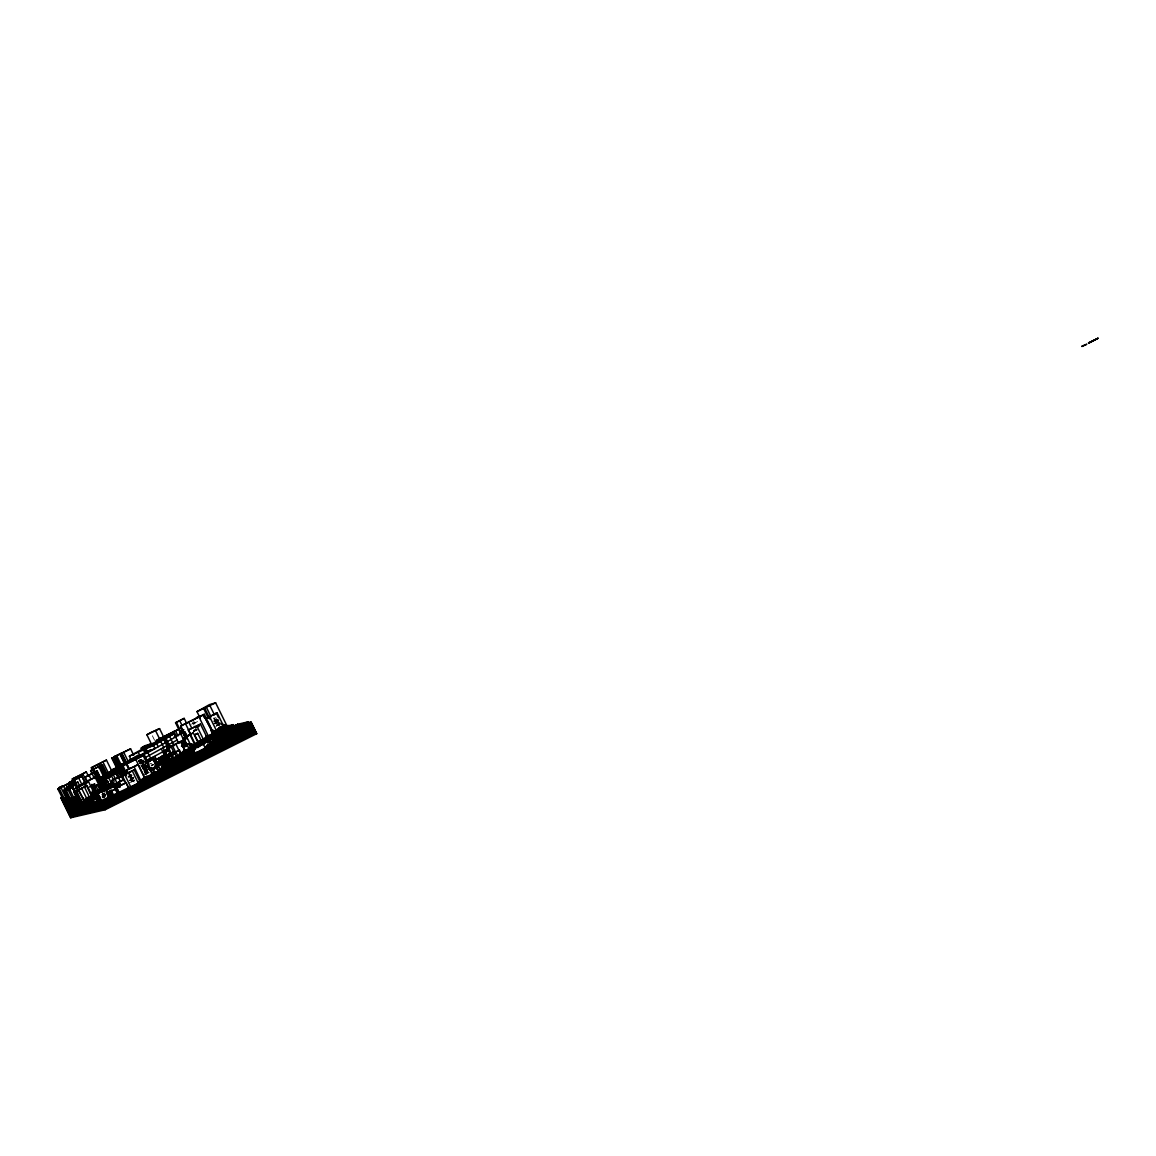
<?xml version="1.0" encoding="UTF-8"?>
<svg xmlns="http://www.w3.org/2000/svg" width="1156" height="1156" viewBox="0 0 1156 1156"><rect width="100%" height="100%" fill="white"/><g stroke="black" fill="none" stroke-linecap="round" stroke-linejoin="round"><path stroke-width="0.75" stroke-dasharray="5 3.75" d="M104.546 795.357L102.089 797.857M140.599 760.518L140.757 761.472L140.599 760.518L138.72 761.082M143.778 769.578L142.26 766.471L144.37 764.838L141.234 766.688L146.22 762.801M147.592 762.064L142.578 765.922L144.486 765.07M104.083 796.412L103.187 797.076L104.184 796.874M104.459 797.178L103.563 797.842L101.396 793.421M141.596 760.2L138.272 761.963M102.06 796.195L104.864 794.345M102.162 796.383L104.95 794.533M102.436 796.975L105.239 795.111M216.519 725.39L219.293 723.613L219.669 724.393M218.079 724.451L218.455 725.231L219.871 724.35M216.273 725.361L217.733 724.451L217.342 723.67M215.608 720.896L216.447 721.416L214.106 717.515M215.71 721.098L215.421 720.997M196.347 729.407L193.991 730.78L194.367 731.546M197.546 721.517L193.746 723.627M140.57 761.746L143.633 759.983M194.309 731.228L197.17 729.609M139.601 763.35L143.647 761.038M142.968 761.963L139.919 763.206M143.619 761.862L142.275 762.628L140.642 759.29M142.159 762.396L143.503 761.631M140.815 764.116L144.572 761.963M140.931 765.749L143.994 764M141.119 766.457L147.852 762.613M142.954 766.312L145.136 764.911L141.971 766.486M142.419 767.165L145.295 765.532M144.211 766.414L146.306 765.604M142.448 768.856L145.974 766.862M143.503 769L146.379 767.44M153.358 764.304L151.118 765.59L153.661 764.448M153.473 764.55L151.234 765.821L153.777 764.694M144.038 770.228L147.087 768.48M214.554 723.237L219.322 720.737L214.611 721.835M214.929 724.017L218.036 722.269M216.577 725.101L218.845 723.815M215.811 726.517L219.221 724.595M127.897 776.745L130.96 775.069M128.273 777.511L131.351 775.835M213.557 718.107L215.117 721.416L217.646 720.275M102.653 795.415L105.225 794.042M148.676 765.315L142.39 768.639L151.884 763.784M142.448 768.754L148.734 765.431M142.246 760.2L139.226 761.79L138.677 761.053L139.11 761.862M139.63 762.541L142.65 760.966M140.093 763.278L143.084 761.703M140.627 763.972L143.503 762.469M141.018 765.72L144.139 764.087M141.466 766.471L146.017 764.073M141.841 767.237L144.876 765.648M146.783 765.619L151.19 763.307L151.566 764.087L151.19 763.307M142.607 768.798L145.642 767.194M144.5 768.769L147.535 767.179M130.368 778.696L133.041 777.28M134.183 776.962L131.148 778.552L132.405 781.138M132.824 779.895L131.509 780.589L128.663 774.491M128.706 783.045L136.133 779.52M131.408 781.991L134.631 780.3M131.885 781.803L134.79 780.271M131.394 777.583L132.911 779.722M132.16 778.161L129.848 779.057M129.082 780.748L132.535 778.942L130.223 779.838M193.457 731.372L194.511 730.592L194.887 731.372M191.593 724.176L194.728 722.601M138.792 761.327L141.986 759.709M139.688 761.833L142.911 760.215M140.064 762.613L143.301 760.995M140.454 763.394L143.676 761.775M141.596 765.72L144.818 764.102M142.347 767.266L145.584 765.648M142.737 768.046L149.182 764.81M128.591 776.11L131.827 774.491M143.113 768.827L146.335 767.208M128.981 776.89L132.203 775.257M145.107 768.783L149.948 766.356M143.879 770.373L147.101 768.754M144.254 771.153L147.477 769.535M130.122 779.216L133.345 777.598M144.63 771.933L147.867 770.315M147.303 770.835L144.428 772.28L144.803 773.061L147.867 771.587M130.498 779.982L133.72 778.364M144.803 773.061L147.679 771.616M145.396 773.48L148.618 771.861M149.081 772.15L147.376 773.017L146.826 772.222M102.234 796.108L105.456 794.49M131.264 781.543L134.486 779.924M145.772 774.26L149.008 772.642M102.609 796.889L105.832 795.27M102.812 797.698L104.387 796.903M141.162 766.211L144.052 764.781L147.751 772.353M143.965 771.095L147.029 769.636M144.168 771.486L147.217 770.012M143.257 774.939L147.549 773.032M214.915 720.766L217.805 719.364L218.181 720.145L215.291 721.532M193.413 723.425L195.422 722.327L192.344 723.714M194.425 730.332L195.798 729.711M195.017 729.682L193.442 730.39L193.818 731.17L195.393 730.462M194.121 731.156L197.199 729.768M193.558 731.286L196.795 729.826M131.336 779.563L132.665 778.971M138.301 761.183L141.538 759.738M140.035 763.437L145.974 760.691M139.804 763.567L146.089 760.923M140.425 763.567L143.532 762.18M142.477 765.691L144.37 764.838M141.957 766.674L145.136 765.315M142.072 766.905L145.526 765.417M143.546 766.457L145.916 765.503M146.696 765.706L144.009 766.356M144.717 766.746L147.101 765.807M145.309 766.905L147.347 765.98L145.107 766.847L145.902 767.049M144.413 769.304L146.321 768.451M129.877 780.387L133.402 778.739M217.27 720.708L218.946 719.971M218.412 723.035L220.088 722.298M218.787 723.815L220.464 723.078M219.178 724.595L220.854 723.844M213.166 721.315L217.126 719.567M138.258 761.197L141.148 760.07M131.524 780.329L132.535 779.91L128.966 772.613M193.24 731.343L194.338 730.895M146.87 771.702L145.049 772.367L146.306 774.953M214.236 721.055L215.334 720.809M215.666 720.723L218.181 720.145M215.002 722.616L218.137 721.879M213.499 723.829L218.513 722.659M140.974 761.298L139.948 760.677M143.142 764.694L144.052 764.781M151.797 765.431L151.942 764.853M217.27 719.494L217.501 720.347M215.637 717.37L219.958 726.113M218.571 724.147L218.961 724.928M214.048 717.934L215.71 721.59M193.601 720.838L195.032 723.772M192.546 721.994L193.977 724.913M194.699 726.373L196.852 730.765L194.439 726.055M195.769 729.465L196.159 730.245L195.205 729.595M152.375 735.78L154.76 740.649M144.803 765.344L146.032 767.859M141.697 760.099L147.78 772.511M143.72 764.94L145.251 768.032M140.772 759.738L147.592 773.769M143.026 766.11L144.139 768.711M139.211 759.391L146.826 774.925M139.052 760.937L139.428 761.717M133.735 781.225L134.125 782.005M129.356 772.844L133.2 780.676M129.183 774.014L132.983 781.774M128.562 773.884L132.333 781.586M104.069 793.03L105.586 796.137M105.413 796.282L103.896 793.175L102.335 793.912L103.852 797.019M103.245 793.132L104.69 796.094M101.569 791.282L104.026 796.209M102.393 793.233L104.054 797.019"/><path stroke-width="1.5" d="M158.473 765.547L158.097 764.781L177.793 756.168L222.631 731.676L221.966 730.317L207.574 737.615L226.981 725.881L215.637 702.834L209.395 704.64L196.982 711.634L200.104 718.006M129.906 760.258L129.544 759.42L130.382 760.142L116.843 766.544L127.767 761.717M167.143 758.365L166.854 757.411M97.855 802.033L100.066 800.747L99.691 799.966L99.416 802.437L99.893 800.689M157.202 762.483L163.747 759.376M115.398 789.042L116.236 788.724L118.143 792.597L117.175 793.045L115.398 789.042L109.184 791.99L108.548 792.51L110.456 796.383L112.45 795.458L110.557 791.571L108.548 792.51M165.684 760.475L163.603 761.602L163.473 759.29L163.285 761.024L158.3 763.394L158.964 764.752M150.699 770.344L146.769 762.31L153.936 758.813L157.881 766.89L150.829 770.069L152.737 773.956L160.438 769.896L158.545 766.023L150.829 770.069M157.202 764.68L162.317 762.382L157.433 763.422L159.803 763.957L162.505 762.772L157.216 765.344L157.967 766.905M157.216 765.344L158.155 766.616L155.901 767.714L156.277 768.494M172.88 756.732L168.357 747.498L180.683 741.444L185.22 750.692L180.423 753.409L175.9 744.175L180.683 741.444M95.283 777.583L99.618 786.427L103.332 784.245L98.997 775.387L83.824 782.915L85.269 785.863M106.179 783.941L103.65 785.256L102.956 783.465M99.922 798.117L96.194 801.672L99.503 800.227L98.766 801.05M97.87 800.227L100.008 798.305M100.297 798.883L96.468 802.264L96.093 801.484L66.08 808.449M105.586 789.707L109.603 796.73L105.586 789.707L97.046 793.912L100.659 801.296L101.338 800.689L97.725 793.319L105.991 789.36M111.8 770.994L110.976 770.546L117.175 767.324L116.496 767.685L111.684 758.004L112.421 757.628L117.609 768.09L116.684 768.653L118.62 767.887L117.854 766.341L128.316 761.631M119.704 786.008L118.346 783.219L106.135 789.635L115.036 785.184L118.23 792.366L114.805 785.372M109.56 796.614L110.889 795.516M118.346 783.219L119.285 786.369M223.397 725.852L226.59 725.115L224.712 726.315L225.044 727.297M221.938 726.907L222.357 727.846L217.978 730.13C216.649 728.742 222.371 725.376 222.357 727.846M107.667 791.311L106.28 792.424L108.563 797.076L109.95 795.964L107.551 797.105M96.468 771.384L97.176 770.85L101.67 780.011L100.962 780.546L96.598 771.327L85.255 777.107L87.495 781.687M100.904 778.45L100.428 780.025L118.649 769.52L121.409 768.104L121.785 768.885L119.025 770.301L118.649 769.52M101.28 779.231L99.445 780.647L117.406 771.457M217.082 712.79L205.884 718.613L217.082 712.79L223.932 726.763L223.151 727.008L223.513 725.78M90.269 793.536L81.195 774.838L85.53 783.696M111.222 773.566L111.612 774.347L118.273 770.835L118.663 771.616L115.195 773.595L114.82 772.829M83.824 782.915L83.044 783.248L98.997 775.387M94.431 778.465L90.63 770.705L102.407 764.68L106.973 774L99.329 778.075M95.991 786.253L98.072 784.823L99.965 788.71C94.243 792.366 85.602 797.929 98.332 790.877L95.991 786.253L92.87 787.742L94.922 791.802L90.356 793.016M173.978 751.761L163.776 756.588L173.978 751.761L176.781 757.57L169.267 760.908L167.36 757.035L174.874 753.683L167.36 757.035M164.224 761.472L164.614 762.252L170.033 759.564M118.996 792.163L116.713 787.511L118.461 786.34L126.12 782.742L128.403 787.395L122.175 775.705L125.079 774.014L134.154 769.896L139.862 781.543L138.026 782.626L132.319 770.98L134.154 769.896M126.12 782.742L116.713 787.511M95.428 785.964L97.451 784.635L98.592 786.961M95.803 792.669L96.844 793.305L95.803 792.669L109.112 784.938M96.194 793.45L104.979 788.508M62.063 797.279L57.8 788.927L69.259 783.103L71.325 787.308M61.904 797.308L63.103 796.527M95.327 788.132L93.809 785.025L91.931 786.268L94.301 790.964L92.552 792.005L92.162 791.224L93.578 790.27L94.301 790.964M222.4 726.329L223.715 725.636M221.938 726.228L225.073 724.826L225.449 725.607L223.383 726.936L223.007 726.156M64.216 798.507L58.927 787.713L63.248 785.69L65.516 790.314M63.464 790.473L75.111 784.823L63.464 790.473L67.453 798.623L68.479 797.943M68.088 797.178L61.514 799.128M76.672 798.724L75.472 798.493L76.975 797.524L73.912 799.071C76.672 799.172 76.643 796.527 76.672 798.724L77.351 798.305M105.875 778.739L113.057 774.014L119.487 771.384L105.875 778.739L109.632 786.398M92.87 787.742L98.072 784.823M85.255 777.107L97.176 770.85M78.073 791.629L79.417 790.762M90.63 770.705L102.407 764.68M67.626 790.516L66.282 787.742L77.77 782.034L79.807 786.181M77.77 782.034L66.282 787.742M78.319 786.369L86.83 782.048L78.319 786.369L79.692 789.172M87.177 785.632L73.868 791.86L78.854 802.018L73.868 791.86L87.177 785.632L91.989 795.906L96.844 793.305M100.948 783.291L102.942 782.048L102.566 781.268L101.93 782.641M77.77 799.663L63.407 803.015M78.146 800.443L63.797 803.796M78.521 801.224L64.172 804.562M91.786 795.025L96.454 792.525M86.657 798.839L92.162 795.805L87.74 797.871M70.01 784.418L71.282 783.595L68.551 784.953M88.607 781.817L73.319 789.519L88.607 781.817L94.171 793.146L91.064 795.155M91.815 793.652L93.781 792.38L90.732 793.796M219.091 727.514L220.232 727.861M57.8 788.927L69.259 783.103M87.509 800.01L96.959 794.909L96.584 794.129L86.454 799.576L86.845 800.357L87.509 800.01L81.715 788.493L76.585 790.877L82.105 802.134M87.972 798.464L86.931 797.828L87.972 798.464L85.847 799.62L86.469 798.189M86.845 798.969L83.94 800.848L86.454 799.576M95.948 777.179L91.324 767.728L106.439 760.084L111.843 771.11L104.011 775.373M91.324 767.728L106.439 760.084M123.562 765.966L111.713 771.182C111.178 768.697 116.626 768.624 118.331 767.309M108.303 772.8L114.791 769.636L114.415 768.856M62.265 800.689L73.377 798.102L77.394 795.545M75.27 797.149L73.478 798.305L77.25 796.426M73.753 798.883L75.545 797.741L75.169 796.961M94.922 791.802L95.803 790.213L92.769 792.005M78.001 790.747L72.25 779.014L86.31 771.89L88.477 776.312M81.093 774.91L86.31 771.89M76.108 797.929L77.149 797.264M76.195 798.117L77.235 797.452M69.216 782.511L81.917 776.297L69.216 782.511L71.975 788.146M71.253 781.557L69.952 782.395L78.868 800.848M225.406 726.56L220.984 729.003L225.406 726.56L226.07 727.919L224.726 728.771L213.585 733.453L213.21 732.673L211.75 733.323L212.126 734.103L213.701 733.41L204.337 714.307L202.777 715L204.684 717.977M224.437 728.193L228.426 725.766L233.252 724.639L233.917 725.997L222.631 731.676M66.224 790.343L72.395 787.482L66.224 790.343L70.372 798.81M68.204 789.88L72.351 798.348L76.542 795.949M181.926 746.155L184.021 744.84L181.463 746.097M184.035 746.155L187.055 744.507M94.864 788.334L93.968 784.852L95.486 787.958M109.415 791.166L111.251 790.256L113.534 794.909L111.698 795.834L109.415 791.166L111.251 790.256M114.964 768.61L116.597 768.827L116.005 767.295L130.483 760.33M105.095 785.993L107.118 784.794L107.508 785.574L97.682 791.036L98.231 789.707L105.095 785.993L105.485 786.759M100.283 787.583L100.659 788.363L104.864 785.921L104.488 785.155L99.589 787.93M117.435 771.269L121.987 768.841L122.377 769.621L119.632 771.023L119.256 770.243M118.663 771.616L122.55 769.578L122.926 770.344L119.964 772.107M103.187 786.947L102.422 785.227L99.546 786.889L99.922 787.67L104.488 785.155M100.24 785.083L101.121 785.574L99.719 786.398L100.24 785.083L100.63 785.863M83.116 798.449C89.012 806.122 81.614 800.255 83.55 798.189M212.126 734.103L212.097 733.121M184.093 750.923L184.989 750.389M164.051 757.946L163.271 758.408L164.065 760.186L157.649 763.047L163.863 759.55M163.357 758.611L165.019 757.613M164.427 758.726L162.245 760.345L162.909 761.703L163.805 761.269M206.071 736.791L212.473 733.887M99.243 785.647L100.745 784.794M102.19 786.369L101.771 785.372L108.462 781.731M222.92 724.957L223.787 724.451L223.657 725.52M225.073 724.826L223.31 725.737L222.169 724.263M126.438 775.589L121.871 766.269L143.156 755.648L152.289 774.289L140.454 780.473M166.782 756.4L164.484 752.686L168.718 750.475M167.389 755.229L163.82 757.238L165.135 759.68L169.195 757.7M166.377 756.573L167.678 755.807M138.388 782.439L140.179 781.384L140.555 782.164L99.026 801.672M140.281 781.572L138.489 782.626L169.6 767.02L158.025 771.254L157.649 770.488L160.063 769.13L157.765 770.142M195.855 742.903L198.659 742.513L198.283 741.733M121.871 766.269L143.156 755.648M98.708 786.225L99.994 785.473L100.76 787.193M99.084 786.99L99.719 786.398M183.457 740.028L181.767 741.01L185.784 739.132M184.469 746.068L186.564 745.013M87.264 802.669L97.653 797.25L98.029 798.03L87.639 803.449L87.264 802.669L65.69 807.668M186.94 745.793L185.683 746.516L185.307 745.75M98.477 800.472L100.442 799.331M194.627 744.782L192.055 746.27L198.297 743.135L193.269 732.89L187.041 736.025L193.269 732.89M97.465 801.253L99.691 799.966M99.98 801.802L98.506 802.654L97.841 801.296M198.962 716.33L196.332 717.847L199.439 716.518M187.07 745.403L183.486 738.092L189.96 734.768L194.974 745.028L191.621 746.949M210.19 742.109L211.88 741.877L210.464 742.687L210.089 741.906M194.324 751.79L194.699 752.57L186.347 757.411L186.723 758.177L195.075 753.351L171.507 763.755L141.48 780.878M186.434 757.599L194.8 752.773L169.759 763.567M181.116 728.078L164.86 736.097L181.116 728.078L183.443 732.832M173.631 732.283L159.427 739.508L173.631 732.283L175.987 737.08M173.068 760.865L170.51 762.31L173.068 760.865L174.094 762.657M157.649 770.488L173.458 761.631L172.967 760.908M180.928 733.771L175.553 722.775L184.165 718.367L186.477 723.078M174.166 736.82L183.558 732.066M104.474 785.936L106.728 784.635L103.751 784.202M147.592 776.471L140.035 780.3M175.553 722.775L184.165 718.367M203.442 714.827L213.441 733.626L203.442 714.827L204.337 714.307M180.957 734.508L179.585 731.719L183.342 729.566M195.436 744.767L188.298 730.028L200.479 724.133L207.329 738.106L196.578 743.351M183.486 738.092L189.96 734.768M194.786 734.595L197.69 733.352L201.563 741.271L195.509 744.32M105.586 783.161L106.858 785.719L107.118 784.794M183.457 750.519L184.743 750.779L182.908 746.733L189.598 743.424L191.491 747.311L184.816 750.605M182.908 746.733L189.598 743.424M212.805 733.915L213.701 733.41M198.659 742.513L233.541 725.231L220.868 728.164L223.151 727.008M174.065 733.829L153.502 745.418L138.272 752.224L139.789 755.33L130.903 759.319L129.371 756.212L152.476 743.481L174.065 733.829L178.631 743.135M186.983 738.698L180.755 725.968L204.077 714.538M145.627 752.007L144.11 748.9L169.585 736.386L174.151 745.707M155.655 742.499L159.253 740.447M161.594 739.854L144.11 748.9M138.156 755.171L122.233 764.578L147.852 752.614L175.596 736.936M134.11 758.264L132.767 759.03L151.812 749.652M136.654 757.122L150.872 749.767M147.318 751.241L146.422 751.761L144.89 748.655M145.801 748.134L147.404 751.92L150.555 750.128M188.298 730.028L200.479 724.133M177.114 740.042L145.569 757.426M123.201 775.951L121.683 772.844L125.542 770.633M145.974 760.691L154.933 756.515L156.566 759.853L153.878 761.399M146.089 760.923L147.433 760.157M144.572 761.963L147.506 760.402M168.357 747.498L175.9 744.175M162.823 751.935L167.764 749.117L169.282 752.224M147.823 760.619L148.589 760.417L145.613 761.544M146.855 760.402L169.296 748.322L164.73 739.002M146.913 761.558L149.673 760.417M149.124 760.634L148.156 760.402M164.875 751.328L166.218 750.562M146.696 761.544L149.991 760.634L149.24 760.417M164.99 751.559L166.334 750.793L164.427 751.646M165.337 754.391L155.641 759.94L157.158 763.047L164.051 759.102M153.762 761.168L166.507 753.885M155.15 763.596L158.141 761.891L158.907 763.567L162.909 761.703M155.265 763.827L158.256 762.122L155.352 763.422M206.953 737.326L197.633 741.935M196.303 752.296L194.627 753.25L192.72 749.363L211.404 738.641L216.331 736.43L218.238 740.317M223.195 732.485L237.731 724.248L247.919 721.893L248.294 722.673L238.439 725.592L223.195 732.485L223.946 734.031L216.172 738.424M173.342 761.688L168.285 764.564L168.66 765.344L171.261 763.856L170.077 761.37L164.846 763.813M168.371 764.766L170.987 763.278L165.583 765.315L164.817 763.769L171.117 760.749L165.554 763.321M212.69 739.407L238.107 725.029L237.731 724.248M206.953 745.143L217.848 739.537L214.467 741.458L214.091 740.693L215.767 739.941M207.343 745.909L211.823 743.351M151.653 744.478L146.884 734.754L150.786 732.543L159.557 728.627L164.325 738.352M146.884 734.754L159.557 728.627M180.755 725.968L203.124 714.798M130.483 786.398L124.776 774.766L126.828 773.595L122.175 775.705M181.174 742.571L185.018 740.707L186.911 744.594M213.21 732.673L225.117 726.416L225.868 727.962L228.715 726.344L228.339 725.563L220.579 727.37M213.441 733.626L208.542 736.43L199.179 717.327M197.806 742.008L228.339 725.563M185.278 751.212L233.252 724.639M190.278 748.452C205.84 740.057 221.128 730.231 237.833 724.451L223.281 732.673L179.267 753.987L179.642 754.767L221.201 734.32L244.306 724.321L243.93 723.54M192.72 749.363L216.331 736.43M211.404 738.641L213.354 742.889L210.464 743.944L210.089 743.178L217.472 738.756L212.545 740.967M145.829 779.231L145.439 778.45L141.379 780.676L141.769 781.456L159.73 771.5L169.889 767.598L169.224 766.24L167.779 766.572L159.066 770.142L180.35 759.203M215.117 742.297L205.176 747.946L203.283 744.074M134.096 766.804L138.026 764.578L144.919 778.638L140.974 780.864L134.096 766.804L126.611 770.127L128.143 773.263M96.959 794.909L95.934 794.288L103.231 790.27L103.621 791.051M166.493 755.822L160.727 758.582L161.407 759.94L163.155 759.145M212.733 732.586L223.932 726.763M165.611 761.862L166.002 762.642L176.117 758.105L205.595 742.687L204.93 741.328M161.768 766.515L171.507 761.529L167.317 763.451M188.067 754.68L193.905 752.166L193.24 750.808L176.507 758.885L176.117 758.105M170.611 759.665L171.883 762.31L163.979 766.818L162.071 762.931L158.863 764.232L164.6 761.515M169.672 763.813L162.534 767.208M212.791 739.594L223.672 733.453L212.025 738.987M162.88 767.815L171.261 763.856M196.982 711.634L215.637 702.834M174.758 736.806L183.212 732.774L185.943 738.366M126.611 770.127L138.026 764.578M179.455 750.114L173.935 752.816L179.455 750.114L181.362 753.987L178.949 755.07M86.931 797.828L87.755 797.365L87.321 798.608M170.655 758.972L166.262 761.472L163.458 756.067L166.594 754.304M160.727 758.582L165.944 755.88M64.938 806.122L84.402 801.599L97.74 794.736M165.453 756.674L161.016 759.174L164.21 758.018M161.118 759.362L159.21 760.431L162.938 758.697M98.78 795.357L85.197 802.278L78.767 790.372L84.778 802.38L85.443 802.062M159.499 761.009L164.022 758.481M157.433 763.422L164.036 759.969L157.519 763.61M157.707 764L164.239 760.33M158.097 764.781L165.958 760.359M164.759 762.021L167.909 760.258M158.545 766.023L153.127 769.058L155.02 772.945M167.129 764.911L162.158 767.295M162.635 767.396L167.23 765.113M152.737 773.956L156.797 771.673M162.534 768.075L167.504 765.691L166.753 764.145M102.826 783.595L107.681 781.037L108.072 781.817L103.202 784.36M197.69 733.352L194.743 734.999L198.615 742.918M184.729 743.669L185.105 744.45M65.314 806.902L86.31 802.018L86.7 802.799L94.113 798.984L93.072 798.363L95.905 796.787L96.295 797.568L93.463 799.128L92.523 797.495M217.588 729.349L221.966 727.081M101.54 783.147L106.901 780.358M119.256 773.624L121.741 772.266L122.117 773.046M101.93 783.927L107.277 781.138M121.611 773.393L119.863 774.332L120.253 775.112L122.724 773.769L122.348 772.988L119.632 774.39M85.472 798.839L87.596 797.683M86.31 802.018L93.737 798.204M112.19 775.214L119.588 771.327L124.4 781.485M121.134 771.543L122.305 771.89L121.929 771.124L118.403 772.945L118.028 772.179M179.18 742.499L183.284 740.548L179.093 742.441M120.484 775.055L123.013 773.696M120.86 775.835L123.389 774.477M123.735 774.39L121.149 775.763L122.969 779.419M118.057 777.829L122.825 775.864L122.435 775.084M122.305 771.89L121.279 771.269L123.1 770.315M100.037 779.245L110.701 773.841M96.598 771.327L101.309 780.705L110.08 776.341L110.456 777.121M105.658 787.25L102.87 788.71L110.6 784.881L103.563 788.06L105.658 787.25L107.161 790.314M123.605 779.852L111.959 785.43L123.851 779.563M146.537 778.104L163.328 769.246M115.167 770.243L120.701 767.411L121.077 768.191L115.542 771.023L112.724 772.454L112.349 771.673L115.167 770.243L115.542 771.023M121.626 775.806L111.8 780.502L114.588 786.181M183.472 746.111L182.214 743.525L184.252 742.455L186.145 746.343M111.8 780.502L125.065 774.173M121.539 776.5L125.99 774.173M112.464 782.366L107.898 784.751L114.285 781.875M144.283 777.829L147.39 776.211L143.46 777.713M103.794 778.479L104.184 779.26L107.06 777.815L109.791 776.413L109.415 775.633M210.594 730.823L211.591 730.26M126.553 762.628L121.871 753.076L130.599 748.857L133.72 755.229M149.847 770.156L154.326 767.844L150.901 769.101M151.754 774.043L155.525 772.381L155.15 771.616L151.378 773.263L151.754 774.043L156.233 771.731L153.95 772.569M112.421 757.628L111.684 758.004M124.747 764.058L118.75 766.992L113.852 756.905L121.308 753.279L126.062 762.989L124.862 763.596L120.108 753.9M121.033 764.55L128.056 761.168M118.75 766.992L116.294 767.873L119.646 766.096L114.892 756.4M106.728 774.52L109.473 773.118L109.849 773.884L107.118 775.3L106.728 774.52L107.768 775.141L100.717 778.335L100.341 777.555L104.517 775.806L104.893 776.586M211.649 732.312L214.005 731.098L213.629 730.317L211.967 731.04L207.401 721.72M211.924 732.239C215.493 729.234 216.808 731.907 212.314 733.02M196.029 727.731L199.208 726.127M156.147 768.798L154.875 766.211L161.508 763.336L163.415 767.223L159.109 769.405M161.508 763.336L154.875 766.211M113.852 756.905L121.308 753.279M121.871 753.076L130.599 748.857M121.236 764.781L117.854 766.341M121.669 765.07L127.984 761.905M111.337 770.416L122.709 765.301L126.712 773.566M104.878 774.462L119.169 767.295M102.075 776.832L117.955 768.87M99.575 779.057L115.976 770.835M99.951 779.838L115.976 771.803M100.341 780.618L111.554 774.982M100.977 781.254L107.436 778.017M102.971 781.225L106.193 779.606M119.097 773.133L122.334 771.514M101.742 782.814L106.583 780.387M74.837 796.686L77.293 795.458M94.98 786.745L96.584 785.936M76.296 797.626L62.655 801.469M75.472 798.493L78.218 797.178M76.672 798.406L74.201 799.649L73.377 798.102M78.594 797.943L76.079 799.215L75.704 798.435M124.776 774.766L132.319 770.98M163.458 756.067L165.857 755.677L163.747 756.645M164.123 757.426L164.007 755.793M81.137 799.504L80.053 800.024L81.137 799.504L80.573 800.761M172.114 756.342L172.49 757.122M154.095 769.549L153.213 767.916L159.225 764.969M172.287 759.882L172.663 760.648L167.028 763.35L166.363 761.992L170.712 759.868L164.99 762.353M164.094 763.769L194.829 749.059L193.89 748.626L177.88 756.356L188.081 750.75A20.519 0.968 -26.1 0 1 196.693 746.429L208.514 740.591M96.295 797.568L99.156 796.137M223.946 734.031L215.507 738.063L214.843 736.704M245.231 723.237L247.919 721.893M210.204 740.967L207.618 742.99M170.077 761.37L173.66 759.608L174.325 760.966L182.865 757.18L181.882 755.157M110.557 791.571L116.236 788.724M215.464 738.496L251.054 722.023L256.762 733.67L105.138 809.764L70.632 817.769L60.748 797.582L63.262 797.004L63.638 797.77M162.302 766.847L191.043 753.336L191.723 754.695M213.643 739.175L214.669 739.811L233.281 731.921L232.891 731.141M251.82 723.584L204.8 747.181L216.158 740.707L214.467 741.458M169.224 766.24L252.196 724.364M252.572 725.13L164.542 768.754M252.962 725.91L101.338 801.989L66.831 810.009M70.632 817.769L75.472 815.341M253.337 726.691L101.728 802.77L67.221 810.775M253.713 727.456L102.104 803.55L67.597 811.555M254.103 728.237L102.479 804.33L67.973 812.336M254.479 729.017L102.87 805.096L68.349 813.102M254.855 729.797L103.245 805.877L68.739 813.882M255.245 730.563L103.621 806.657L69.114 814.662M255.621 731.343L103.997 807.437L69.49 815.442M255.996 732.124L104.387 808.203L69.88 816.208M256.386 732.904L104.763 808.983L70.256 816.989M165.351 759.752L163.213 760.821M105.182 790.328L101.858 791.788L106.627 789.404L100.673 791.947L111.554 787.294M158.589 763.986L165.742 760.532M106.814 790.025L113.129 786.831L112.103 787.019M166.825 758.928L169.889 757.411M174.253 757.469L168.79 760.186L166.392 755.619L169.542 754.145L166.088 755.995L169.6 754.16M176.391 756.79L168.892 760.142M173.299 758.914L176.781 757.57M1088.461 342.826L1098.084 338.231L1088.938 343.057M1081.785 346.265L1086.799 344.213L1081.9 346.497M1088.576 343.057L1098.084 338.231M146.769 762.31L153.864 758.798M170.192 756.183L173.082 754.752L172.114 755.186M158.199 767.656L156.71 768.393L156.335 767.613M164.065 760.186L164.961 759.564M169.412 754.709L163.82 757.238M163.054 759.723C168.516 757.021 153.3 762.989 158.907 763.567M162.635 761.125L163.516 760.691M148.474 768.928L151.393 767.512M148.662 769.304L151.581 767.902M161.537 763.018C170.25 758.741 152.881 766.89 161.537 763.018L159.152 764.853M166.739 762.758L194.931 749.247M100.572 765.821L105.167 775.112M112.074 770.127L116.308 768.249M113.042 770.387L111.988 769.939L113.389 770.662M153.589 768.697L156.739 767.194L156.349 766.414M184.469 753.134L185.133 754.492L191.477 751.472L191.087 750.692M118.461 792.163L115.571 784.924L116.221 784.375L117.594 787.178M94.387 790.848L95.803 790.213M94.763 791.629L97.292 790.256M162.519 763.654L163.805 763.191M98.954 795.733L97.754 796.484L100.167 801.585M126.51 762.946L116.929 767.454M200.624 745.519L197.705 747.614M164.571 764.896L169.195 762.844M165.51 765.171L171.883 762.31M125.888 762.541L128.229 761.443M125.99 762.743L116.005 767.295M124.66 764.087L116.915 767.743L116.597 768.827M91.324 785.531L94.474 784.043M76.484 798.709L76.455 797.756M58.927 787.713L63.248 785.69M166.435 763.784L193.616 751.573M162.245 767.497L166.695 765.402M72.25 779.014L81.195 774.838M76.585 790.877L81.715 788.493M94.85 784.057L92.263 785.256L91.945 784.332M89.388 786.99L93.968 784.852M92.885 786.759L97.451 784.635M91.122 794.577L94.171 793.146M81.512 800.284L80.429 800.79L81.339 800.588M164.484 752.686L168.704 750.721M173.949 760.056L184.526 754.752L185.191 756.125M162.591 767.194L166.493 765.402L164.528 761.327M167.418 763.639L171.594 761.732M162.924 767.989L166.999 766.11M117.031 767.642L116.395 768.075L118.187 767.338M181.795 741.964L185.061 740.49M191.578 746.559L194.974 745.028M201.794 744.984L204.135 743.929M176.391 756.616L177.923 755.937L176.015 752.05M211.88 741.877L210.493 741.545M192.965 751.732L170.452 762.151M185.22 757.758L184.555 756.4L188.182 754.781M143.373 747.455L149.832 744.132L141.104 748.496L143.113 747.6M179.585 731.719L183.905 729.768M156.204 742.932L163.834 739.522L173.4 759.131M153.069 744.724L160.684 741.314L163.805 747.484M149.037 747.022L156.652 743.611L158.17 746.718M129.371 756.212L138.272 752.224M147.404 751.92L155.034 748.524L153.502 745.418M145.728 761.761L149.023 760.417M121.683 772.844L124.92 771.399M146.798 761.761L149.933 760.532M163.805 755.056L166.146 754.015L163.097 747.802M162.013 756.082L164.34 755.041L161.305 748.828M155.077 759.853L158.329 758.394L159.875 761.79M198.716 741.95L201.592 740.664M195.855 744.233L198.297 743.135M155.236 763.191L158.141 761.891M154.976 763.683L159.846 761.501M182.576 751.862L185.22 750.692M212.95 738.352L214.626 737.6L216.533 741.487M213.296 742.513L216.591 741.054M149.297 775.618L152.289 774.289M179.281 742.701L182.07 742.166L181.694 741.386M183.963 744.955L186.68 743.727L186.073 745.129M140.44 780.618L144.919 778.638M220.738 727.702L226.547 725.115M160.438 769.896L158.141 770.922L156.248 767.035M212.357 731.82L215.146 730.592M192.907 754.16L192.243 752.802L194.41 751.992M169.296 763.032L173.429 761.298M194.699 752.57L179.599 759.16M162.562 766.572L163.502 766.153M210.089 743.178L251.43 722.803L227.284 728.41M182.214 743.525L183.746 746.01M184.252 742.455L182.951 742.961L184.844 746.834M131.654 759.001L130.108 759.564M181.434 742.528L182.865 741.993L184.772 745.88M126.062 762.989L125.253 763.278L120.499 753.567M223.455 728.439L251.054 722.023M232.833 727.991L246.633 724.783M251.589 734.869L256.762 733.67M144.023 778.248L143.922 777.41M61.123 798.363L63.826 797.727M65.748 797.279L66.311 798.016M96.179 790.993L95.63 790.256M61.889 799.909L69.996 798.03M63.031 802.235L76.888 799.027L77.279 799.793M64.548 805.342L81.729 801.354M66.456 809.229L98.13 801.874M108.072 796.238L109.704 795.92M239.754 725.289L240.13 726.055M238.439 725.592L238.83 726.358M236.807 724.783L237.182 725.563M231.388 728.771L231.778 729.552M232.443 731.329L232.818 732.109M231.792 731.488L232.168 732.254M228.527 730.216L228.902 730.997M225.767 725.607L226.143 726.387M227.876 730.361L228.252 731.141M224.784 726.257L225.102 727.081M223.281 724.74L224.091 726.416M224.062 727.413L224.726 728.771M216.302 713.035L218.585 717.688M221.201 723.714L221.576 724.494M225.521 734.103L225.897 734.869M209.828 705.42L214.51 714.972M220.897 728.815L221.649 730.361M220.334 727.977L220.724 728.742M219.524 727.297L219.9 728.078M222.646 735.534L223.021 736.314M220.912 733.742L221.576 735.1M221.995 735.693L222.371 736.473M219.423 731.676L220.088 733.034M218.412 730.057L218.787 730.838M206.418 707.342L211.1 716.879M209.727 716.937L216.577 730.91M204.684 708.108L210.146 719.249M217.718 735.259L218.383 736.618M215.435 731.517L215.811 732.297M203.716 708.657L208.398 718.208M214.684 730.823L215.074 731.604M217.819 737.441L218.195 738.207M211.649 738.222L212.314 739.58M212.718 742.195L213.109 742.976M212.068 742.34L212.444 743.12M207.473 737.427L208.239 738.973M206.375 735.678L206.635 736.517M208.123 739.811L208.788 741.169M204.973 738.684L205.349 739.464M196.91 726.17L203.759 740.143M201.765 740.201L202.156 740.982M188.731 722.023L191.853 728.381M185.581 723.815L190.263 733.366M196.318 745.649L196.982 747.007M193.341 747.108L194.006 748.467M193.89 748.626L194.555 749.984M179.801 720.867L182.099 725.578M184.946 731.791L186.997 735.982M184.613 731.936L186.68 736.126M186.593 736.69L190.899 745.476M192.59 750.952L193.254 752.31M192.893 752.643L193.558 754.001M182.793 732.962L185.524 738.554M190.191 748.25L191.13 749.912M176.377 722.298L179.455 728.583M187.099 744.854L189.006 748.741M180.827 734.074L184.252 741.054M189.064 752.542L189.729 753.9M187.706 749.969L188.37 751.328M182.821 740.779L183.197 741.56M189.743 755.432L190.119 756.212M187.951 752.195L188.327 752.975M182.431 741.849L183.703 744.45M187.402 753.322L188.847 756.14M175.712 731.199L178.038 735.953M185.784 751.66L185.177 751.01L185.943 752.57M184.801 751.198L185.191 751.978M185.841 755.836L186.506 757.194M173.776 731.387L176.102 736.141M178.327 741.834L178.703 742.614M181.03 757.989L181.694 759.348M179.975 758.423L180.639 759.781M178.775 756.66L179.166 757.426M179.325 758.582L179.989 759.94M177.793 756.168L178.559 757.715M172.49 745.707L176.261 753.394M177.706 757.888L178.371 759.246M177.056 758.047L177.721 759.405M171.059 746.516L174.845 754.203M177.244 759.449L177.908 760.807M166.002 738.438L170.568 747.759M175.264 757.382L175.654 758.148M176.304 759.853L176.969 761.212M171.738 755.244L173.631 759.131M170.279 753.466L172.562 758.119L170.655 755.099M172.23 758.856L172.62 759.637M172.042 761.876L172.706 763.235M170.785 761.053L171.449 762.411M155.655 730.852L160.424 740.577M170.741 762.209L171.507 763.755M167.923 757.021L169.816 760.908M169.455 760.489L170.12 761.847M169.47 762.989L170.134 764.347M168.819 762.064L169.961 764.391M165.698 756.067L167.981 760.72M168.343 762.18L169.108 763.726M167.042 761.24L167.418 762.021M167.533 763.784L168.299 765.33M167.779 766.572L168.444 767.931M163.502 758.35L163.877 759.131M166.218 764.434L166.984 765.995M162.49 757.787L163.603 760.056M164.051 761.544L164.427 762.31M163.805 761.501L163.299 760.619L163.979 762.382M164.051 767.064L164.441 767.83M164.253 768.162L164.918 769.52M160.511 762.382L161.175 763.74M162.938 768.465L163.603 769.824M160.077 763.914L160.843 765.46M158.936 761.891L159.6 763.249M157.577 762.353L158.242 763.711M159.412 770.055L160.092 771.413M158.964 769.954L159.73 771.5M158.675 770.026L159.051 770.792M153.184 759.55L157.115 767.57M147.852 752.614L150.901 758.827M150.424 760.634L148.806 760.417M143.2 749.406L144.731 752.513M147.318 759.926L148.835 763.032M144.052 754.319L147.188 760.619M151.638 769.925L152.028 770.691M146.22 760.402L151.335 770.431M149.673 776.225L150.049 776.991M146.436 777.916L146.826 778.682M135.96 759.781L145.092 778.407M123.764 752.383L128.432 761.934M126.669 763.755L128.952 768.408M126.683 763.914L128.966 768.581M126.307 764.145L128.591 768.798M119.805 754.015L124.559 763.711M116.655 755.619L121.409 765.33L120.21 765.908L115.456 756.197M121.51 768.971L123.027 772.078M119.834 766.746L120.21 767.526M120.036 768.812L120.412 769.593M114.039 756.833L118.793 766.544M118.1 767.15L118.476 767.931M119.877 770.965L120.253 771.746M116.828 766.789L117.493 768.148M117.84 768.841L118.23 769.621M116.669 768.263L117.045 769.029M117.059 770.488L117.796 772.222M116.669 770.763L117.045 771.529M115.557 768.769L115.947 769.549M117.204 772.887L119.458 777.497M118.259 777.092L120.354 781.355M115.932 772.685L118.187 777.294M115.918 773.537L118.172 778.133M115.513 773.523L115.889 774.303M121.033 784.823L119.111 782.193L120.499 785.025M114.097 772.136L114.473 772.902M112.349 770.026L112.739 770.806M119.978 787.193L117.493 783.118L119.574 787.352M113.317 774.766L115.571 779.361M115.094 779.216L117.883 784.895M111.944 774.26L112.334 775.04M111.54 775.907L113.794 780.502M103.086 762.238L108.476 773.263M108.592 774.953L108.967 775.734M113.953 785.777L116.698 791.369M108.736 775.979L109.112 776.76M113.649 786.037L115.701 790.227M108.577 777.453L111.583 783.58M111.236 783.465L112.609 786.268M101.959 764.983L106.525 774.289M101.208 765.373L105.774 774.693M107.407 777.728L107.797 778.508M106.684 777.034L107.06 777.815M105.846 776.37L106.236 777.15M99.315 764L104.719 775.026M99.951 766.096L104.502 775.416M103.867 775.965L104.242 776.745M105.817 780.603L105.427 779.838L102.118 781.369L101.742 780.603M98.867 766.833L103.433 776.153M104.618 779.158L104.994 779.939M97.118 764.622L98.665 767.772M109.892 790.877L112.175 795.53M102.855 777.829L103.231 778.609M106.901 786.225L107.277 787.005M104.82 782.482L105.196 783.262M106.829 786.369L108.332 789.432M104.026 781.803L104.401 782.569M105.644 785.661L106.02 786.427M103.939 782.959L104.315 783.739M103.462 786.933L104.329 788.652M102.653 786.253L103.028 787.034M97.653 776.312L101.988 785.155M92.653 766.876L97.277 776.326M102.595 787.424L102.985 788.19M102.783 788.739L104.372 791.773M94.72 772.656L96.959 777.237M96.497 776.846L100.832 785.704M101.092 788.262L101.482 789.042M99.922 790.169L100.297 790.95M100.63 791.643L101.006 792.424M99.373 790.531L99.763 791.311M98.231 789.707L98.607 790.473M98.867 792.64L98.621 793.753L98.246 792.973M97.725 791.528L98.116 792.308M96.829 790.805L97.205 791.571M88.81 774.78L91.064 779.361M96.512 791.007L96.887 791.773M97.35 793.84L105.138 809.764M94.734 792.062L95.11 792.843M99.098 801.585L99.474 802.365M93.939 791.383L94.792 793.016M94.243 793.811L94.619 794.591M94.879 796.166L95.254 796.946M95.731 798.348L96.121 799.114M93.708 795.574L94.098 796.354M95.356 798.565L95.746 799.331M82.885 774.072L86.498 781.456M92.321 793.392L92.697 794.172M93.506 798.131L93.882 798.897M92.841 799.923L93.231 800.689M91.006 797.105L91.396 797.886M91.671 799.331L92.047 800.097M84.605 787.294L89.59 797.467M90.038 798.839L90.414 799.62M89.026 798.204L89.417 798.984M78.825 778.263L82.278 785.3M89.937 801.368L90.327 802.148M88.911 800.747L89.287 801.513M87.336 800.241L87.726 801.021M76.542 784.519L74.461 780.286L77.886 787.424M72.828 778.653L75.718 784.563M74.649 785.401L72.568 781.167L74.49 785.488M71.947 782.973L73.319 785.791M75.819 791.398L80.804 801.57M73.204 787.496L71.845 784.736L75.082 792.048M68.377 786.383L70.415 790.545M69.62 789.23L73.767 797.683M66.398 784.953L68.45 789.143M64.866 790.14L68.869 798.29M60.849 787.265L66.138 798.059M99.185 801.773L98.217 802.076L99.691 801.209L99.185 801.773M107.161 792.973L108.693 797.149L107.161 792.973M99.561 796.6L101.078 800.776L99.561 796.6M168.4 759.405L169.657 758.784L168.4 759.405M144.153 746.299L141.205 748.004L146.451 745.273L144.153 746.299M160.597 738.077L156.002 740.707L166.132 735.794L160.597 738.077M191.896 744.002L189.44 745.389L190.581 747.73L193.038 746.328L191.896 744.002M193.977 744.478L193.919 745.504L193.977 744.478M166.565 745.909L167.447 749.29L166.565 745.909"/></g></svg>
